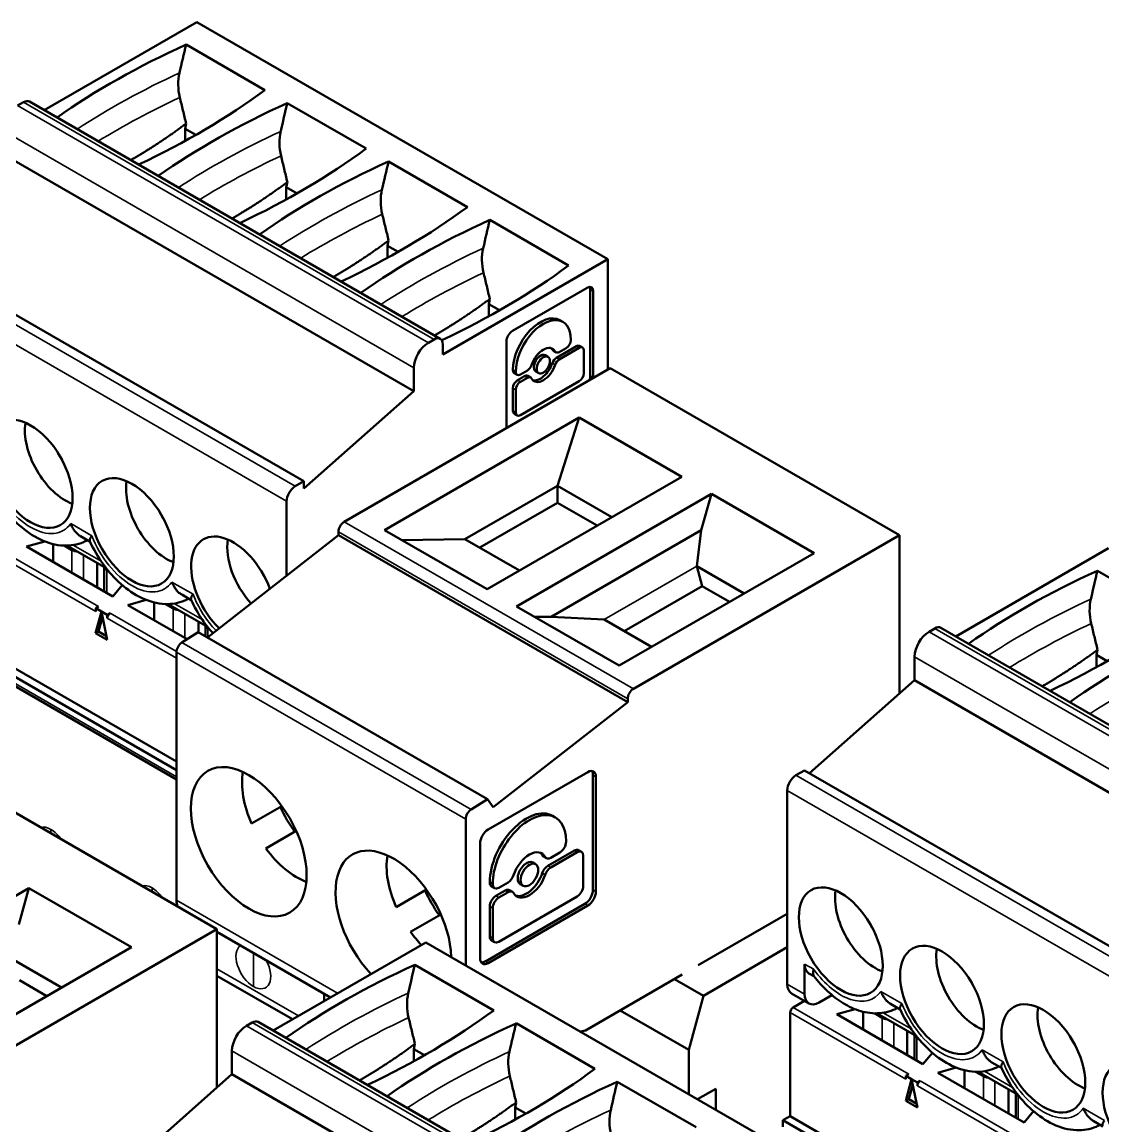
# Model space of a CAD drawing. Header units: millimetres. Extents: x 3118 to 4801, y 919 to 1849.
# Drawn here: x 4046.5 to 4072.92, y 1694.2 to 1721.19 of the extents above; entities that cross this region are included whole.
import ezdxf

# ---------------------------------------------------------------- set-up
doc = ezdxf.new("R2010")
doc.units = ezdxf.units.MM
doc.header["$LTSCALE"] = 1.8
doc.layers.add('외형선(ISO)', color=7, linetype='Continuous', lineweight=50)
doc.layers.add('좁은 외형선(ISO)', color=7, linetype='Continuous', lineweight=35)

msp = doc.modelspace()

# ---------------------------------------------------------------- linework, layer by layer
at = {"layer": '외형선(ISO)'}
for p, q in [((4047.045, 1719.032), (4050.776, 1721.186)), ((4050.776, 1721.186), (4060.817, 1715.388)), ((4050.509, 1720.634), (4052.437, 1719.521)), ((4046.392, 1719.144), (4046.533, 1719.226)), ((4046.683, 1719.241), (4056.724, 1713.444)), ((4052.984, 1719.205), (4054.912, 1718.092)), ((4050.486, 1718.577), (4050.511, 1718.702)), ((4050.486, 1718.28), (4050.486, 1718.577)), ((4050.747, 1718.426), (4050.486, 1718.577)), ((4056.079, 1712.163), (4046.038, 1717.96)), ((4055.458, 1717.776), (4057.387, 1716.663)), ((4052.961, 1717.148), (4052.986, 1717.273)), ((4052.961, 1716.851), (4052.961, 1717.148)), ((4053.222, 1716.997), (4052.961, 1717.148)), ((4057.933, 1716.348), (4059.862, 1715.234)), ((4055.436, 1715.719), (4055.461, 1715.844)), ((4053.392, 1709.959), (4043.351, 1715.756)), ((4055.697, 1715.568), (4055.436, 1715.719)), ((4055.436, 1715.422), (4055.436, 1715.719)), ((4056.786, 1713.061), (4060.817, 1715.388)), ((4060.817, 1715.388), (4060.817, 1712.686)), ((4058.491, 1713.637), (4060.314, 1714.69)), ((4060.392, 1714.645), (4060.392, 1712.54)), ((4060.463, 1714.604), (4060.463, 1712.499)), ((4057.91, 1714.29), (4057.936, 1714.415)), ((4058.172, 1714.139), (4057.91, 1714.29)), ((4057.91, 1713.993), (4057.91, 1714.29)), ((4059.649, 1713.897), (4059.72, 1713.856)), ((4056.433, 1713.347), (4056.574, 1713.429)), ((4059.917, 1713.41), (4059.917, 1713.42)), ((4056.786, 1713.306), (4056.786, 1713.061)), ((4058.342, 1711.274), (4058.342, 1713.379)), ((4059.486, 1713.151), (4059.556, 1713.111)), ((4059.565, 1712.979), (4060.051, 1713.26)), ((4060.121, 1713.219), (4059.635, 1712.938)), ((4059.635, 1713.118), (4059.805, 1713.216)), ((4060.13, 1713.268), (4060.201, 1713.227)), ((4060.233, 1712.602), (4060.233, 1713.154)), ((4059.288, 1713.041), (4059.358, 1713)), ((4054.376, 1708.967), (4060.881, 1712.723)), ((4056.079, 1712.163), (4056.079, 1712.735)), ((4058.501, 1712.685), (4058.501, 1712.674)), ((4058.534, 1712.602), (4058.604, 1712.561)), ((4058.572, 1712.644), (4058.572, 1712.633)), ((4058.683, 1712.569), (4058.853, 1712.667)), ((4059.059, 1712.646), (4059.13, 1712.605)), ((4067.952, 1708.641), (4060.881, 1712.723)), ((4058.613, 1712.43), (4058.782, 1712.528)), ((4058.853, 1712.487), (4058.683, 1712.389)), ((4058.683, 1711.578), (4060.121, 1712.408)), ((4058.861, 1712.535), (4058.932, 1712.495)), ((4053.392, 1709.781), (4056.079, 1712.163)), ((4058.501, 1711.683), (4058.501, 1712.236)), ((4058.572, 1712.195), (4058.572, 1711.643)), ((4058.534, 1711.611), (4058.604, 1711.57)), ((4060.121, 1711.516), (4055.36, 1708.767)), ((4060.121, 1711.516), (4059.591, 1709.851)), ((4062.629, 1710.068), (4060.121, 1711.516)), ((4047.387, 1710.64), (4047.48, 1710.48)), ((4053.18, 1709.836), (4053.392, 1709.959)), ((4053.392, 1709.959), (4053.392, 1709.781)), ((4062.629, 1710.068), (4057.867, 1707.319)), ((4057.328, 1708.545), (4059.591, 1709.851)), ((4063.353, 1709.649), (4058.592, 1706.901)), ((4059.591, 1709.851), (4059.591, 1709.435)), ((4059.591, 1709.851), (4060.922, 1709.083)), ((4063.353, 1709.649), (4063.106, 1708.762)), ((4065.861, 1708.202), (4063.353, 1709.649)), ((4052.968, 1707.651), (4052.968, 1709.469)), ((4057.689, 1708.337), (4059.591, 1709.435)), ((4059.591, 1709.435), (4060.561, 1708.875)), ((4049.862, 1709.211), (4049.954, 1709.051)), ((4048.163, 1708.481), (4047.928, 1708.617)), ((4051.031, 1706.139), (4054.235, 1708.641)), ((4054.235, 1708.722), (4054.235, 1708.641)), ((4061.306, 1704.558), (4054.235, 1708.641)), ((4055.36, 1708.767), (4057.867, 1707.319)), ((4059.439, 1706.644), (4063.106, 1708.762)), ((4061.447, 1704.885), (4067.952, 1708.641)), ((4063.106, 1708.762), (4062.995, 1707.886)), ((4067.952, 1708.641), (4067.952, 1704.771)), ((4046.611, 1708.363), (4047.059, 1708.488)), ((4046.611, 1708.363), (4048.718, 1707.146)), ((4047.258, 1707.989), (4047.258, 1708.425)), ((4047.531, 1708.387), (4047.721, 1708.277)), ((4047.596, 1708.386), (4048.558, 1707.831)), ((4057.328, 1708.545), (4055.784, 1708.522)), ((4057.328, 1708.545), (4058.659, 1707.776)), ((4069.326, 1706.168), (4073.057, 1708.322)), ((4065.861, 1708.202), (4061.1, 1705.453)), ((4048.336, 1707.366), (4048.336, 1707.959)), ((4048.511, 1707.858), (4048.511, 1707.265)), ((4048.615, 1707.761), (4048.57, 1707.787)), ((4052.337, 1707.782), (4052.429, 1707.622)), ((4062.995, 1707.886), (4064.155, 1707.216)), ((4062.995, 1707.886), (4063.126, 1707.394)), ((4072.79, 1707.77), (4074.718, 1706.657)), ((4050.275, 1702.899), (4042.821, 1707.203)), ((4050.275, 1703.104), (4042.998, 1707.305)), ((4048.718, 1707.146), (4048.949, 1707.42)), ((4063.126, 1707.394), (4061.224, 1706.295)), ((4063.126, 1707.394), (4063.794, 1707.008)), ((4042.862, 1706.948), (4050.275, 1702.669)), ((4049.086, 1706.934), (4049.534, 1707.059)), ((4049.086, 1706.934), (4050.533, 1706.098)), ((4049.733, 1706.56), (4049.733, 1706.996)), ((4050.006, 1706.958), (4050.196, 1706.848)), ((4050.071, 1706.957), (4051.033, 1706.402)), ((4050.638, 1707.052), (4050.403, 1707.188)), ((4048.442, 1706.774), (4048.3, 1706.244)), ((4048.301, 1706.856), (4048.372, 1706.897)), ((4048.301, 1706.856), (4048.442, 1706.774)), ((4048.301, 1706.774), (4048.301, 1706.856)), ((4048.584, 1706.08), (4048.442, 1706.774)), ((4048.442, 1706.774), (4048.584, 1706.693)), ((4048.584, 1706.693), (4048.654, 1706.734)), ((4048.584, 1706.693), (4048.584, 1706.611)), ((4061.1, 1705.453), (4058.592, 1706.901)), ((4048.371, 1706.285), (4048.468, 1706.648)), ((4050.811, 1706.265), (4050.811, 1706.53)), ((4050.986, 1706.429), (4050.986, 1706.165)), ((4059.439, 1706.644), (4059.037, 1706.644)), ((4060.732, 1706.579), (4059.439, 1706.644)), ((4060.732, 1706.579), (4061.892, 1705.91)), ((4048.3, 1706.244), (4048.371, 1706.285)), ((4048.3, 1706.244), (4048.584, 1706.08)), ((4048.565, 1706.173), (4048.371, 1706.285)), ((4050.805, 1706.269), (4050.41, 1706.021)), ((4057.876, 1702.186), (4050.805, 1706.269)), ((4051.09, 1706.332), (4051.044, 1706.358)), ((4068.673, 1706.28), (4068.814, 1706.362)), ((4068.964, 1706.377), (4079.005, 1700.58)), ((4050.275, 1699.716), (4050.275, 1705.78)), ((4068.319, 1705.097), (4068.319, 1705.668)), ((4072.767, 1705.713), (4072.792, 1705.838)), ((4072.767, 1705.416), (4072.767, 1705.713)), ((4073.028, 1705.562), (4072.767, 1705.713)), ((4065.754, 1702.822), (4068.319, 1705.097)), ((4078.36, 1699.299), (4068.319, 1705.097)), ((4058.015, 1701.989), (4061.306, 1704.558)), ((4061.306, 1704.64), (4061.306, 1704.558)), ((4051.265, 1699.006), (4044.194, 1703.089)), ((4065.42, 1702.77), (4065.632, 1702.892)), ((4075.673, 1697.095), (4065.632, 1702.892)), ((4057.898, 1701.447), (4060.329, 1702.851)), ((4060.457, 1702.777), (4060.457, 1699.97)), ((4060.528, 1702.736), (4060.528, 1699.929)), ((4065.208, 1697.666), (4065.208, 1702.402)), ((4057.876, 1702.186), (4057.481, 1701.938)), ((4057.876, 1702.186), (4058.015, 1701.989)), ((4052.852, 1702.017), (4052.11, 1701.589)), ((4057.346, 1698.123), (4057.346, 1701.697)), ((4059.466, 1701.779), (4059.537, 1701.739)), ((4052.46, 1700.982), (4053.202, 1701.411)), ((4057.699, 1698.296), (4057.699, 1701.103)), ((4059.799, 1701.158), (4059.799, 1701.144)), ((4059.248, 1700.786), (4059.319, 1700.745)), ((4059.353, 1700.556), (4060.002, 1700.93)), ((4059.424, 1700.515), (4060.072, 1700.89)), ((4059.65, 1700.886), (4059.424, 1700.756)), ((4060.107, 1700.941), (4060.178, 1700.9)), ((4060.221, 1700.804), (4060.221, 1700.067)), ((4058.984, 1700.639), (4059.055, 1700.598)), ((4046.666, 1700.015), (4041.904, 1697.266)), ((4046.666, 1700.015), (4046.419, 1699.127)), ((4049.173, 1698.567), (4046.666, 1700.015)), ((4055.646, 1699.547), (4056.388, 1699.976)), ((4057.935, 1700.163), (4057.935, 1700.15)), ((4057.979, 1700.053), (4058.05, 1700.012)), ((4058.006, 1700.109), (4058.006, 1700.123)), ((4058.084, 1699.823), (4058.31, 1699.954)), ((4058.381, 1700.153), (4058.155, 1700.023)), ((4058.155, 1699.783), (4058.381, 1699.913)), ((4058.416, 1699.964), (4058.487, 1699.924)), ((4058.68, 1700.111), (4058.75, 1700.071)), ((4060.072, 1699.809), (4058.155, 1698.702)), ((4057.827, 1698.222), (4060.258, 1699.626)), ((4060.329, 1699.585), (4057.898, 1698.181)), ((4057.935, 1698.829), (4057.935, 1699.565)), ((4058.006, 1698.788), (4058.006, 1699.524)), ((4063.033, 1698.126), (4065.208, 1699.381)), ((4056.738, 1699.369), (4055.996, 1698.941)), ((4067.193, 1699.205), (4067.286, 1699.045)), ((4044.759, 1695.25), (4051.265, 1699.006)), ((4051.265, 1699.006), (4051.265, 1695.137)), ((4054.038, 1697.341), (4051.265, 1698.942)), ((4049.173, 1698.567), (4044.412, 1695.818)), ((4052.638, 1696.533), (4056.369, 1698.687)), ((4056.369, 1698.687), (4066.41, 1692.89)), ((4057.979, 1698.732), (4058.05, 1698.691)), ((4065.208, 1698.565), (4063.157, 1697.381)), ((4046.308, 1698.251), (4047.467, 1697.582)), ((4056.102, 1698.136), (4058.03, 1697.022)), ((4065.632, 1697.421), (4065.632, 1698.156)), ((4046.439, 1697.759), (4047.106, 1697.374)), ((4051.265, 1697.872), (4053.111, 1696.806)), ((4062.641, 1697.899), (4060.271, 1696.531)), ((4063.157, 1697.381), (4062.45, 1697.789)), ((4065.87, 1697.85), (4065.736, 1697.927)), ((4069.668, 1697.776), (4069.76, 1697.616)), ((4053.887, 1697.254), (4053.887, 1697.428)), ((4062.804, 1696.055), (4063.157, 1697.381)), ((4065.311, 1697.438), (4065.736, 1697.193)), ((4065.627, 1697.255), (4065.349, 1697.095)), ((4066.299, 1697.398), (4065.986, 1697.217)), ((4061.125, 1697.024), (4062.804, 1696.055)), ((4065.278, 1694.441), (4065.278, 1696.972)), ((4066.865, 1697.053), (4066.417, 1696.927)), ((4067.064, 1696.554), (4067.064, 1696.99)), ((4067.527, 1696.842), (4067.337, 1696.952)), ((4067.402, 1696.951), (4068.364, 1696.396)), ((4067.969, 1697.046), (4067.734, 1697.182)), ((4051.985, 1696.646), (4052.126, 1696.727)), ((4052.276, 1696.742), (4062.317, 1690.945)), ((4058.577, 1696.707), (4060.505, 1695.593)), ((4066.417, 1696.927), (4068.524, 1695.711)), ((4060.151, 1696.503), (4060.271, 1696.531)), ((4060.271, 1696.531), (4060.271, 1696.531)), ((4068.142, 1695.931), (4068.142, 1696.524)), ((4068.317, 1696.423), (4068.317, 1695.83)), ((4056.079, 1696.078), (4056.105, 1696.203)), ((4068.421, 1696.326), (4068.376, 1696.352)), ((4072.143, 1696.347), (4072.235, 1696.187)), ((4051.631, 1695.462), (4051.631, 1696.033)), ((4056.079, 1695.781), (4056.079, 1696.078)), ((4056.34, 1695.927), (4056.079, 1696.078)), ((4062.804, 1694.972), (4062.804, 1696.055)), ((4068.524, 1695.711), (4068.755, 1695.985)), ((4068.892, 1695.499), (4069.34, 1695.624)), ((4070.444, 1695.617), (4070.209, 1695.753)), ((4049.066, 1693.187), (4051.631, 1695.462)), ((4061.672, 1689.665), (4051.631, 1695.462)), ((4068.248, 1695.339), (4068.106, 1694.809)), ((4068.107, 1695.421), (4068.178, 1695.462)), ((4068.107, 1695.421), (4068.248, 1695.339)), ((4068.107, 1695.339), (4068.107, 1695.421)), ((4068.248, 1695.339), (4068.39, 1695.258)), ((4068.39, 1694.645), (4068.248, 1695.339)), ((4068.892, 1695.499), (4070.999, 1694.282)), ((4069.539, 1695.125), (4069.539, 1695.561)), ((4069.812, 1695.523), (4070.002, 1695.413)), ((4069.877, 1695.522), (4070.839, 1694.967)), ((4061.052, 1695.278), (4062.98, 1694.165)), ((4063.461, 1695.107), (4063.016, 1694.849)), ((4063.461, 1694.592), (4063.461, 1695.107)), ((4068.177, 1694.85), (4068.274, 1695.213)), ((4068.39, 1695.258), (4068.46, 1695.299)), ((4068.39, 1695.258), (4068.39, 1695.176)), ((4070.617, 1694.502), (4070.617, 1695.095)), ((4068.106, 1694.809), (4068.177, 1694.85)), ((4068.106, 1694.809), (4068.39, 1694.645)), ((4068.371, 1694.738), (4068.177, 1694.85)), ((4070.792, 1694.994), (4070.792, 1694.402)), ((4070.896, 1694.897), (4070.85, 1694.923)), ((4058.554, 1694.649), (4058.58, 1694.775)), ((4058.554, 1694.352), (4058.554, 1694.649)), ((4058.815, 1694.499), (4058.554, 1694.649)), ((4070.999, 1694.282), (4071.23, 1694.556)), ((4065.102, 1694.339), (4065.278, 1694.441)), ((4074.4, 1688.971), (4065.102, 1694.339)), ((4065.102, 1694.176), (4065.102, 1694.339)), ((4074.4, 1689.175), (4065.278, 1694.441)), ((4072.919, 1694.188), (4072.684, 1694.324))]:
    msp.add_line(p, q, dxfattribs=at)
for centre, major_axis, ratio, start_param, end_param in [((4062.839, 1711.543), (-20, 0), 0.57735, 5.376697, 5.59774), ((4062.839, 1704.181), (-13.016, -69.532), 0.218386, 4.514556, 4.524759), ((4051.06, 1719.53), (-0.213, 0.99), 0.718086, 0.992119, 1.603505), ((4036.69, 1726.64), (20, 0), 0.57735, 5.397834, 5.618878), ((4046.533, 1718.981), (0.15, 0.26), 0.57735, 0, 0.785398), ((4065.314, 1710.114), (-20, 0), 0.57735, 5.376697, 5.59774), ((4065.314, 1702.752), (-13.016, -69.532), 0.218386, 4.514556, 4.524759), ((4053.535, 1718.101), (-0.213, 0.99), 0.718086, 0.992119, 1.603505), ((4039.165, 1725.211), (20, 0), 0.57735, 5.397834, 5.618878), ((4067.789, 1708.685), (-20, 0), 0.57735, 5.376697, 5.59774), ((4067.789, 1701.323), (-13.016, -69.532), 0.218386, 4.514556, 4.524759), ((4056.01, 1716.673), (-0.213, 0.99), 0.718086, 0.992119, 1.603505), ((4041.64, 1723.782), (20, 0), 0.57735, 5.397834, 5.618878), ((4070.264, 1707.256), (-20, 0), 0.57735, 5.376697, 5.59774), ((4070.264, 1699.894), (-13.016, -69.532), 0.218386, 4.514556, 4.524759), ((4058.485, 1715.244), (-0.213, 0.99), 0.718086, 0.992119, 1.603505), ((4044.115, 1722.353), (20, 0), 0.57735, 5.396921, 5.618878), ((4060.314, 1714.518), (0.105, 0.183), 0.57735, 5.497787, 7.068583), ((4060.243, 1714.559), (0.105, 0.183), 0.57735, 5.497787, 5.941106), ((4059.173, 1713.073), (0.476, 0.824), 0.57735, 0, 2.356194), ((4059.244, 1713.032), (0.476, 0.824), 0.57735, 5.497787, 8.63938), ((4056.574, 1713.184), (0.15, 0.26), 0.57735, 5.497787, 7.068583), ((4058.491, 1713.465), (-0.105, -0.183), 0.57735, 3.926991, 5.497787), ((4059.805, 1713.346), (0.079, 0.137), 0.57735, 3.926991, 5.497787), ((4056.433, 1712.939), (-0.25, -0.433), 0.57735, 3.926991, 5.497787), ((4059.244, 1712.803), (0.228, 0.396), 0.57735, 5.949564, 8.187603), ((4059.173, 1712.843), (0.228, 0.396), 0.57735, 5.949564, 6.127739), ((4059.565, 1713.288), (-0.079, -0.137), 0.57735, 5.949564, 6.283185), ((4060.051, 1713.131), (0.079, 0.137), 0.57735, 0, 0.785398), ((4060.121, 1713.09), (0.079, 0.137), 0.57735, 5.497787, 7.068583), ((4059.173, 1712.843), (0.114, 0.198), 0.57735, 0, 3.141593), ((4059.565, 1712.85), (-0.079, -0.137), 0.57735, 3.926991, 5.04601), ((4059.635, 1713.248), (-0.079, -0.137), 0.57735, 5.949564, 7.068583), ((4059.635, 1712.809), (-0.079, -0.137), 0.57735, 3.926991, 5.04601), ((4058.613, 1712.739), (-0.079, -0.137), 0.57735, 5.497787, 6.283185), ((4058.683, 1712.698), (-0.079, -0.137), 0.57735, 5.497787, 7.068583), ((4058.853, 1712.796), (0.079, 0.137), 0.57735, 3.926991, 5.04601), ((4059.244, 1712.803), (-0.228, -0.396), 0.57735, 5.949564, 8.187603), ((4059.173, 1712.843), (-0.228, -0.396), 0.57735, 0.155447, 1.904417), ((4060.121, 1712.537), (0.079, 0.137), 0.57735, 3.926991, 5.497787), ((4058.613, 1712.3), (-0.079, -0.137), 0.57735, 3.926991, 5.497787), ((4058.683, 1712.26), (-0.079, -0.137), 0.57735, 3.926991, 5.497787), ((4058.782, 1712.398), (0.079, 0.137), 0.57735, 0, 0.785398), ((4058.853, 1712.358), (0.079, 0.137), 0.57735, 5.949564, 7.068583), ((4060.243, 1712.453), (0.105, 0.183), 0.57735, 4.887569, 5.497787), ((4060.314, 1712.413), (0.105, 0.183), 0.57735, 5.398973, 5.497787), ((4058.613, 1711.748), (-0.079, -0.137), 0.57735, 5.497787, 6.283185), ((4058.683, 1711.707), (-0.079, -0.137), 0.57735, 5.497787, 7.068583), ((4047.558, 1710.632), (-0.7, 1.212), 0.57735, 0.613952, 2.52764), ((4058.491, 1711.36), (-0.105, -0.183), 0.57735, 5.497787, 5.596602), ((4050.033, 1709.204), (-0.7, 1.212), 0.57735, 0.613952, 2.52764), ((4053.18, 1709.591), (-0.15, -0.26), 0.57735, 3.926991, 5.497787), ((4054.376, 1708.804), (-0.1, -0.173), 0.57735, 3.926991, 5.497787), ((4051.66, 1707.285), (-0.725, 1.256), 0.57735, 4.426794, 8.301264), ((4052.508, 1707.775), (-0.7, 1.212), 0.57735, 0.613952, 1.928356), ((4047.862, 1708.358), (0.2, 0), 0.57735, 3.926991, 4.616874), ((4048.711, 1707.869), (-0.2, 0), 0.57735, 0.095515, 0.785398), ((4085.12, 1698.679), (-20, 0), 0.57735, 5.376697, 5.59774), ((4085.12, 1691.317), (-13.016, -69.532), 0.218386, 4.514556, 4.524759), ((4073.341, 1706.666), (-0.213, 0.99), 0.718086, 0.992119, 1.603505), ((4048.654, 1706.652), (-0.05, -0.0866), 0.57735, 3.926991, 5.497787), ((4050.337, 1706.93), (0.2, 0), 0.57735, 3.926991, 4.616874), ((4051.186, 1706.44), (-0.2, 0), 0.57735, 0.095515, 0.785398), ((4068.814, 1706.117), (0.15, 0.26), 0.57735, 0, 0.785398), ((4058.971, 1713.776), (20, 0), 0.57735, 5.397834, 5.618878), ((4068.673, 1705.872), (-0.25, -0.433), 0.57735, 3.926991, 5.497787), ((4087.595, 1697.25), (-20, 0), 0.57735, 5.376697, 5.59774), ((4050.416, 1705.861), (-0.1, -0.173), 0.57735, 3.970624, 5.497787), ((4061.447, 1704.722), (-0.1, -0.173), 0.57735, 3.926991, 5.497787), ((4060.329, 1702.621), (0.141, 0.243), 0.57735, 5.497787, 7.068583), ((4053.215, 1701.822), (-0.946, 1.638), 0.57735, 0.609026, 1.384684), ((4060.258, 1702.662), (0.141, 0.243), 0.57735, 5.497787, 6.028868), ((4065.42, 1702.525), (-0.15, -0.26), 0.57735, 3.926991, 5.497787), ((4053.922, 1702.23), (-0.946, 1.638), 0.57735, 1.384684, 1.756909), ((4057.487, 1701.779), (-0.1, -0.173), 0.57735, 3.970624, 5.497787), ((4058.832, 1700.681), (0.634, 1.098), 0.57735, 0, 2.356194), ((4058.903, 1700.64), (0.634, 1.098), 0.57735, 5.497787, 8.63938), ((4057.898, 1701.218), (-0.141, -0.243), 0.57735, 3.926991, 5.497787), ((4055.578, 1699.104), (-1, 1.732), 0.57735, 3.95119, 8.241943), ((4059.65, 1701.058), (0.105, 0.183), 0.57735, 3.926991, 5.497787), ((4053.215, 1701.822), (-0.946, 1.638), 0.57735, 1.756909, 2.532567), ((4056.75, 1699.781), (0.946, -1.638), 0.57735, 3.750619, 4.526277), ((4058.903, 1700.334), (0.304, 0.527), 0.57735, 5.949564, 8.187603), ((4058.832, 1700.375), (0.304, 0.527), 0.57735, 5.949564, 6.166807), ((4059.353, 1700.968), (-0.105, -0.183), 0.57735, 5.949564, 6.283185), ((4059.424, 1700.928), (-0.105, -0.183), 0.57735, 5.949564, 7.068583), ((4060.002, 1700.758), (0.105, 0.183), 0.57735, 0, 0.785398), ((4060.072, 1700.717), (0.105, 0.183), 0.57735, 5.497787, 7.068583), ((4058.832, 1700.375), (0.152, 0.264), 0.57735, 0, 3.141593), ((4059.353, 1700.384), (-0.105, -0.183), 0.57735, 3.926991, 5.04601), ((4059.424, 1700.343), (-0.105, -0.183), 0.57735, 3.926991, 5.04601), ((4058.381, 1700.325), (0.105, 0.183), 0.57735, 3.926991, 5.04601), ((4058.903, 1700.334), (-0.304, -0.527), 0.57735, 5.949564, 8.187603), ((4058.832, 1700.375), (-0.304, -0.527), 0.57735, 0.116379, 1.904417), ((4057.457, 1700.189), (0.946, -1.638), 0.57735, 4.526277, 4.898501), ((4058.084, 1700.236), (-0.105, -0.183), 0.57735, 5.497787, 6.283185), ((4058.155, 1700.195), (-0.105, -0.183), 0.57735, 5.497787, 7.068583), ((4058.31, 1699.782), (0.105, 0.183), 0.57735, 0, 0.785398), ((4058.381, 1699.741), (0.105, 0.183), 0.57735, 5.949564, 7.068583), ((4060.072, 1699.981), (0.105, 0.183), 0.57735, 3.926991, 5.497787), ((4060.258, 1699.855), (0.141, 0.243), 0.57735, 3.926991, 5.497787), ((4060.329, 1699.814), (0.141, 0.243), 0.57735, 3.926991, 5.497787), ((4067.364, 1699.197), (-0.7, 1.212), 0.57735, 0.613952, 2.52764), ((4050.699, 1699.961), (-0.3, -0.52), 0.57735, 5.497787, 5.849572), ((4058.084, 1699.651), (-0.105, -0.183), 0.57735, 3.926991, 5.497787), ((4058.155, 1699.61), (-0.105, -0.183), 0.57735, 3.926991, 5.497787), ((4056.75, 1699.781), (0.946, -1.638), 0.57735, 4.898501, 5.123912), ((4058.084, 1698.915), (-0.105, -0.183), 0.57735, 5.497787, 6.283185), ((4058.155, 1698.874), (-0.105, -0.183), 0.57735, 5.497787, 7.068583), ((4057.898, 1698.411), (-0.141, -0.243), 0.57735, 5.497787, 7.068583), ((4069.839, 1697.768), (-0.7, 1.212), 0.57735, 0.613952, 2.52764), ((4068.432, 1689.044), (-20, 0), 0.57735, 5.376697, 5.59774), ((4068.432, 1681.682), (-13.016, -69.532), 0.218386, 4.514556, 4.524759), ((4057.827, 1698.452), (-0.141, -0.243), 0.57735, 0.254317, 0.785398), ((4065.986, 1698.36), (-0.25, -0.433), 0.57735, 5.497787, 6.283185), ((4065.561, 1697.871), (-0.25, -0.433), 0.57735, 5.497787, 6.283185), ((4056.654, 1697.032), (-0.213, 0.99), 0.718086, 0.992119, 1.603505), ((4065.986, 1697.626), (-0.25, -0.433), 0.57735, 5.497787, 7.068583), ((4042.283, 1704.141), (20, 0), 0.57735, 5.397834, 5.618878), ((4065.349, 1697.013), (-0.05, -0.0866), 0.57735, 3.926991, 5.497787), ((4072.314, 1696.34), (-0.7, 1.212), 0.57735, 0.613952, 2.52764), ((4052.126, 1696.482), (0.15, 0.26), 0.57735, 0, 0.785398), ((4070.907, 1687.615), (-20, 0), 0.57735, 5.376697, 5.59774), ((4070.907, 1680.254), (-13.016, -69.532), 0.218386, 4.514556, 4.524759), ((4067.669, 1696.923), (0.2, 0), 0.57735, 3.926991, 4.616874), ((4051.985, 1696.238), (-0.25, -0.433), 0.57735, 3.926991, 5.497787), ((4068.517, 1696.433), (-0.2, 0), 0.57735, 0.095515, 0.785398), ((4059.128, 1695.603), (-0.213, 0.99), 0.718086, 0.992119, 1.603505), ((4044.758, 1702.712), (20, 0), 0.57735, 5.397834, 5.618878), ((4070.143, 1695.495), (0.2, 0), 0.57735, 3.926991, 4.616874), ((4073.382, 1686.186), (-20, 0), 0.57735, 5.376697, 5.59774), ((4073.382, 1678.825), (-13.016, -69.532), 0.218386, 4.514556, 4.524759), ((4068.46, 1695.217), (-0.05, -0.0866), 0.57735, 3.926991, 5.497787), ((4070.992, 1695.005), (-0.2, 0), 0.57735, 0.095515, 0.785398), ((4061.603, 1694.174), (-0.213, 0.99), 0.718086, 0.992119, 1.603505)]:
    msp.add_ellipse(centre, major_axis=major_axis, ratio=ratio, start_param=start_param, end_param=end_param, dxfattribs=at)
for centre, major_axis in [((4059.244, 1712.803), (-0.114, -0.198)), ((4046.71, 1710.142), (-0.725, 1.256)), ((4049.185, 1708.714), (-0.725, 1.256)), ((4052.043, 1701.145), (1, -1.732)), ((4058.903, 1700.334), (-0.152, -0.264)), ((4066.516, 1698.707), (-0.725, 1.256)), ((4068.991, 1697.279), (-0.725, 1.256)), ((4071.466, 1695.85), (-0.725, 1.256)), ((4073.941, 1694.421), (-0.725, 1.256))]:
    msp.add_ellipse(centre, major_axis=major_axis, ratio=0.57735, dxfattribs=at)
for points, knots in [([(4050.357, 1719.345), (4050.37, 1719.291), (4050.383, 1719.238), (4050.395, 1719.184), (4050.408, 1719.131), (4050.421, 1719.077), (4050.434, 1719.023), (4050.447, 1718.97), (4050.46, 1718.916), (4050.473, 1718.863), (4050.486, 1718.809), (4050.499, 1718.756), (4050.511, 1718.702)], [27.3487746, 27.3487746, 27.3487746, 27.3487746, 27.5141397, 27.5141397, 27.5141397, 27.6795053, 27.6795053, 27.6795053, 27.8448716, 27.8448716, 27.8448716, 28.0102384, 28.0102384, 28.0102384, 28.0102384]), ([(4052.832, 1717.916), (4052.845, 1717.863), (4052.857, 1717.809), (4052.87, 1717.755), (4052.883, 1717.702), (4052.896, 1717.648), (4052.909, 1717.595), (4052.922, 1717.541), (4052.935, 1717.487), (4052.948, 1717.434), (4052.961, 1717.38), (4052.973, 1717.327), (4052.986, 1717.273)], [27.3487746, 27.3487746, 27.3487746, 27.3487746, 27.5141397, 27.5141397, 27.5141397, 27.6795053, 27.6795053, 27.6795053, 27.8448716, 27.8448716, 27.8448716, 28.0102384, 28.0102384, 28.0102384, 28.0102384]), ([(4055.307, 1716.487), (4055.319, 1716.434), (4055.332, 1716.38), (4055.345, 1716.326), (4055.358, 1716.273), (4055.371, 1716.219), (4055.384, 1716.166), (4055.397, 1716.112), (4055.41, 1716.059), (4055.423, 1716.005), (4055.435, 1715.951), (4055.448, 1715.898), (4055.461, 1715.844)], [27.3487746, 27.3487746, 27.3487746, 27.3487746, 27.5141397, 27.5141397, 27.5141397, 27.6795053, 27.6795053, 27.6795053, 27.8448716, 27.8448716, 27.8448716, 28.0102384, 28.0102384, 28.0102384, 28.0102384]), ([(4057.782, 1715.058), (4057.794, 1715.005), (4057.807, 1714.951), (4057.82, 1714.898), (4057.833, 1714.844), (4057.846, 1714.79), (4057.859, 1714.737), (4057.872, 1714.683), (4057.884, 1714.63), (4057.897, 1714.576), (4057.91, 1714.523), (4057.923, 1714.469), (4057.936, 1714.415)], [27.3487746, 27.3487746, 27.3487746, 27.3487746, 27.5141397, 27.5141397, 27.5141397, 27.6795053, 27.6795053, 27.6795053, 27.8448716, 27.8448716, 27.8448716, 28.0102384, 28.0102384, 28.0102384, 28.0102384]), ([(4045.684, 1709.92), (4045.774, 1709.721), (4045.885, 1709.53), (4046.141, 1709.177), (4046.285, 1709.015), (4046.599, 1708.738), (4046.769, 1708.621), (4047.13, 1708.45), (4047.323, 1708.394), (4047.684, 1708.381), (4047.849, 1708.407), (4048.034, 1708.486), (4048.066, 1708.502), (4048.098, 1708.519)], [2.185909, 2.185909, 2.185909, 2.185909, 2.534125, 2.534125, 2.882342, 2.882342, 3.230558, 3.230558, 3.578774, 3.578774, 3.856739, 3.856739, 3.916819, 3.916819, 3.916819, 3.916819]), ([(4047.928, 1708.617), (4047.924, 1708.619), (4047.92, 1708.622), (4047.915, 1708.625), (4047.903, 1708.632), (4047.891, 1708.641), (4047.879, 1708.65), (4047.868, 1708.659), (4047.856, 1708.669), (4047.845, 1708.68), (4047.834, 1708.69), (4047.824, 1708.701), (4047.813, 1708.713), (4047.803, 1708.725), (4047.793, 1708.737), (4047.784, 1708.75), (4047.774, 1708.763), (4047.765, 1708.776), (4047.757, 1708.79), (4047.748, 1708.803), (4047.74, 1708.817), (4047.732, 1708.832), (4047.724, 1708.847), (4047.716, 1708.862), (4047.709, 1708.877), (4047.702, 1708.892), (4047.696, 1708.908), (4047.69, 1708.924)], [0.5832526, 0.5832526, 0.5832526, 0.5832526, 0.6016391, 0.6016391, 0.6016391, 0.6542184, 0.6542184, 0.6542184, 0.7068174, 0.7068174, 0.7068174, 0.759171, 0.759171, 0.759171, 0.8114111, 0.8114111, 0.8114111, 0.8636676, 0.8636676, 0.8636676, 0.9158958, 0.9158958, 0.9158958, 0.9682186, 0.9682186, 0.9682186, 1.0204727, 1.0204727, 1.0204727, 1.0204727]), ([(4048.159, 1708.491), (4048.157, 1708.494), (4048.156, 1708.497), (4048.156, 1708.5), (4048.155, 1708.505), (4048.155, 1708.51), (4048.155, 1708.516), (4048.155, 1708.522), (4048.156, 1708.528), (4048.158, 1708.534), (4048.159, 1708.54), (4048.162, 1708.547), (4048.164, 1708.554), (4048.167, 1708.561), (4048.171, 1708.569), (4048.174, 1708.576), (4048.178, 1708.584), (4048.183, 1708.592), (4048.188, 1708.601), (4048.193, 1708.609), (4048.199, 1708.617), (4048.205, 1708.626)], [0.6696626, 0.6696626, 0.6696626, 0.6696626, 0.7057633, 0.7057633, 0.7057633, 0.7581259, 0.7581259, 0.7581259, 0.8103638, 0.8103638, 0.8103638, 0.8626229, 0.8626229, 0.8626229, 0.9148484, 0.9148484, 0.9148484, 0.9671682, 0.9671682, 0.9671682, 1.0194216, 1.0194216, 1.0194216, 1.0194216]), ([(4048.159, 1708.491), (4048.249, 1708.293), (4048.36, 1708.101), (4048.616, 1707.748), (4048.76, 1707.587), (4049.074, 1707.309), (4049.244, 1707.192), (4049.605, 1707.021), (4049.798, 1706.966), (4050.158, 1706.952), (4050.324, 1706.978), (4050.509, 1707.057), (4050.541, 1707.073), (4050.572, 1707.09)], [2.185909, 2.185909, 2.185909, 2.185909, 2.534125, 2.534125, 2.882342, 2.882342, 3.230558, 3.230558, 3.578774, 3.578774, 3.856739, 3.856739, 3.916819, 3.916819, 3.916819, 3.916819]), ([(4050.403, 1707.188), (4050.399, 1707.19), (4050.394, 1707.193), (4050.39, 1707.196), (4050.378, 1707.203), (4050.366, 1707.212), (4050.354, 1707.221), (4050.343, 1707.23), (4050.331, 1707.24), (4050.32, 1707.251), (4050.309, 1707.261), (4050.299, 1707.273), (4050.288, 1707.284), (4050.278, 1707.296), (4050.268, 1707.308), (4050.259, 1707.321), (4050.249, 1707.334), (4050.24, 1707.347), (4050.232, 1707.361), (4050.223, 1707.374), (4050.215, 1707.389), (4050.207, 1707.403), (4050.199, 1707.418), (4050.191, 1707.433), (4050.184, 1707.448), (4050.177, 1707.463), (4050.171, 1707.479), (4050.165, 1707.495)], [0.5832526, 0.5832526, 0.5832526, 0.5832526, 0.6016391, 0.6016391, 0.6016391, 0.6542184, 0.6542184, 0.6542184, 0.7068174, 0.7068174, 0.7068174, 0.759171, 0.759171, 0.759171, 0.8114111, 0.8114111, 0.8114111, 0.8636676, 0.8636676, 0.8636676, 0.9158958, 0.9158958, 0.9158958, 0.9682186, 0.9682186, 0.9682186, 1.0204727, 1.0204727, 1.0204727, 1.0204727]), ([(4050.634, 1707.062), (4050.632, 1707.065), (4050.631, 1707.068), (4050.631, 1707.072), (4050.63, 1707.076), (4050.629, 1707.082), (4050.63, 1707.087), (4050.63, 1707.093), (4050.631, 1707.099), (4050.633, 1707.105), (4050.634, 1707.112), (4050.636, 1707.118), (4050.639, 1707.125), (4050.642, 1707.132), (4050.645, 1707.14), (4050.649, 1707.148), (4050.653, 1707.155), (4050.658, 1707.163), (4050.663, 1707.172), (4050.668, 1707.18), (4050.674, 1707.188), (4050.68, 1707.197)], [0.6696626, 0.6696626, 0.6696626, 0.6696626, 0.7057633, 0.7057633, 0.7057633, 0.7581259, 0.7581259, 0.7581259, 0.8103638, 0.8103638, 0.8103638, 0.8626229, 0.8626229, 0.8626229, 0.9148484, 0.9148484, 0.9148484, 0.9671682, 0.9671682, 0.9671682, 1.0194216, 1.0194216, 1.0194216, 1.0194216]), ([(4050.634, 1707.062), (4050.711, 1706.891), (4050.804, 1706.725), (4050.989, 1706.455), (4051.074, 1706.346), (4051.166, 1706.244)], [2.185909, 2.185909, 2.185909, 2.185909, 2.4859649, 2.4859649, 2.7076018, 2.7076018, 2.7076018, 2.7076018]), ([(4072.638, 1706.481), (4072.651, 1706.427), (4072.664, 1706.374), (4072.676, 1706.32), (4072.689, 1706.267), (4072.702, 1706.213), (4072.715, 1706.16), (4072.728, 1706.106), (4072.741, 1706.052), (4072.754, 1705.999), (4072.767, 1705.945), (4072.779, 1705.892), (4072.792, 1705.838)], [27.3487746, 27.3487746, 27.3487746, 27.3487746, 27.5141397, 27.5141397, 27.5141397, 27.6795053, 27.6795053, 27.6795053, 27.8448716, 27.8448716, 27.8448716, 28.0102384, 28.0102384, 28.0102384, 28.0102384]), ([(4065.856, 1698.027), (4065.853, 1698.016), (4065.85, 1698.005), (4065.847, 1697.995), (4065.845, 1697.985), (4065.843, 1697.975), (4065.842, 1697.965), (4065.84, 1697.956), (4065.84, 1697.946), (4065.839, 1697.937), (4065.839, 1697.929), (4065.84, 1697.92), (4065.841, 1697.913), (4065.842, 1697.905), (4065.844, 1697.897), (4065.846, 1697.89), (4065.848, 1697.884), (4065.851, 1697.877), (4065.854, 1697.871), (4065.856, 1697.868), (4065.858, 1697.866), (4065.86, 1697.863)], [0, 0, 0, 0, 0.0500439, 0.0500439, 0.0500439, 0.1003298, 0.1003298, 0.1003298, 0.1506336, 0.1506336, 0.1506336, 0.2007383, 0.2007383, 0.2007383, 0.2507413, 0.2507413, 0.2507413, 0.3010207, 0.3010207, 0.3010207, 0.3259682, 0.3259682, 0.3259682, 0.3259682]), ([(4065.86, 1697.863), (4065.962, 1697.728), (4066.074, 1697.603), (4066.314, 1697.378), (4066.442, 1697.279), (4066.712, 1697.115), (4066.854, 1697.05), (4067.15, 1696.963), (4067.306, 1696.942), (4067.614, 1696.966), (4067.766, 1697.008), (4067.903, 1697.083), (4067.903, 1697.084), (4067.904, 1697.084)], [2.570912, 2.570912, 2.570912, 2.570912, 2.842128, 2.842128, 3.113344, 3.113344, 3.384559, 3.384559, 3.655775, 3.655775, 3.915873, 3.915873, 3.916819, 3.916819, 3.916819, 3.916819]), ([(4067.734, 1697.182), (4067.73, 1697.184), (4067.726, 1697.187), (4067.721, 1697.19), (4067.709, 1697.197), (4067.697, 1697.206), (4067.685, 1697.215), (4067.674, 1697.224), (4067.662, 1697.234), (4067.651, 1697.245), (4067.64, 1697.255), (4067.63, 1697.266), (4067.62, 1697.278), (4067.609, 1697.29), (4067.599, 1697.302), (4067.59, 1697.315), (4067.581, 1697.328), (4067.571, 1697.341), (4067.563, 1697.355), (4067.554, 1697.368), (4067.546, 1697.382), (4067.538, 1697.397), (4067.53, 1697.412), (4067.523, 1697.427), (4067.515, 1697.442), (4067.508, 1697.457), (4067.502, 1697.473), (4067.496, 1697.489)], [0.5832526, 0.5832526, 0.5832526, 0.5832526, 0.6016391, 0.6016391, 0.6016391, 0.6542184, 0.6542184, 0.6542184, 0.7068174, 0.7068174, 0.7068174, 0.759171, 0.759171, 0.759171, 0.8114111, 0.8114111, 0.8114111, 0.8636676, 0.8636676, 0.8636676, 0.9158958, 0.9158958, 0.9158958, 0.9682186, 0.9682186, 0.9682186, 1.0204727, 1.0204727, 1.0204727, 1.0204727]), ([(4067.965, 1697.056), (4067.963, 1697.059), (4067.963, 1697.062), (4067.962, 1697.065), (4067.961, 1697.07), (4067.961, 1697.075), (4067.961, 1697.081), (4067.961, 1697.087), (4067.962, 1697.093), (4067.964, 1697.099), (4067.965, 1697.105), (4067.968, 1697.112), (4067.97, 1697.119), (4067.973, 1697.126), (4067.977, 1697.134), (4067.981, 1697.141), (4067.984, 1697.149), (4067.989, 1697.157), (4067.994, 1697.165), (4067.999, 1697.174), (4068.005, 1697.182), (4068.011, 1697.191)], [0.6696626, 0.6696626, 0.6696626, 0.6696626, 0.7057633, 0.7057633, 0.7057633, 0.7581259, 0.7581259, 0.7581259, 0.8103638, 0.8103638, 0.8103638, 0.8626229, 0.8626229, 0.8626229, 0.9148484, 0.9148484, 0.9148484, 0.9671682, 0.9671682, 0.9671682, 1.0194216, 1.0194216, 1.0194216, 1.0194216]), ([(4067.965, 1697.056), (4068.055, 1696.858), (4068.166, 1696.666), (4068.422, 1696.313), (4068.566, 1696.152), (4068.88, 1695.874), (4069.05, 1695.757), (4069.411, 1695.586), (4069.604, 1695.531), (4069.965, 1695.517), (4070.13, 1695.543), (4070.315, 1695.622), (4070.347, 1695.638), (4070.378, 1695.655)], [2.185909, 2.185909, 2.185909, 2.185909, 2.534125, 2.534125, 2.882342, 2.882342, 3.230558, 3.230558, 3.578774, 3.578774, 3.856739, 3.856739, 3.916819, 3.916819, 3.916819, 3.916819]), ([(4055.95, 1696.846), (4055.963, 1696.793), (4055.976, 1696.739), (4055.989, 1696.686), (4056.002, 1696.632), (4056.014, 1696.579), (4056.027, 1696.525), (4056.04, 1696.471), (4056.053, 1696.418), (4056.066, 1696.364), (4056.079, 1696.311), (4056.092, 1696.257), (4056.105, 1696.203)], [27.3487746, 27.3487746, 27.3487746, 27.3487746, 27.5141397, 27.5141397, 27.5141397, 27.6795053, 27.6795053, 27.6795053, 27.8448716, 27.8448716, 27.8448716, 28.0102384, 28.0102384, 28.0102384, 28.0102384]), ([(4070.209, 1695.753), (4070.205, 1695.755), (4070.201, 1695.758), (4070.196, 1695.761), (4070.184, 1695.768), (4070.172, 1695.777), (4070.16, 1695.786), (4070.149, 1695.795), (4070.137, 1695.805), (4070.126, 1695.816), (4070.115, 1695.826), (4070.105, 1695.838), (4070.094, 1695.849), (4070.084, 1695.861), (4070.074, 1695.873), (4070.065, 1695.886), (4070.055, 1695.899), (4070.046, 1695.912), (4070.038, 1695.926), (4070.029, 1695.939), (4070.021, 1695.954), (4070.013, 1695.968), (4070.005, 1695.983), (4069.997, 1695.998), (4069.99, 1696.013), (4069.983, 1696.028), (4069.977, 1696.044), (4069.971, 1696.06)], [0.5832526, 0.5832526, 0.5832526, 0.5832526, 0.6016391, 0.6016391, 0.6016391, 0.6542184, 0.6542184, 0.6542184, 0.7068174, 0.7068174, 0.7068174, 0.759171, 0.759171, 0.759171, 0.8114111, 0.8114111, 0.8114111, 0.8636676, 0.8636676, 0.8636676, 0.9158958, 0.9158958, 0.9158958, 0.9682186, 0.9682186, 0.9682186, 1.0204727, 1.0204727, 1.0204727, 1.0204727]), ([(4070.44, 1695.627), (4070.438, 1695.63), (4070.437, 1695.633), (4070.437, 1695.637), (4070.436, 1695.641), (4070.435, 1695.647), (4070.436, 1695.652), (4070.436, 1695.658), (4070.437, 1695.664), (4070.439, 1695.67), (4070.44, 1695.676), (4070.442, 1695.683), (4070.445, 1695.69), (4070.448, 1695.697), (4070.451, 1695.705), (4070.455, 1695.713), (4070.459, 1695.72), (4070.464, 1695.728), (4070.469, 1695.737), (4070.474, 1695.745), (4070.48, 1695.753), (4070.486, 1695.762)], [0.6696626, 0.6696626, 0.6696626, 0.6696626, 0.7057633, 0.7057633, 0.7057633, 0.7581259, 0.7581259, 0.7581259, 0.8103638, 0.8103638, 0.8103638, 0.8626229, 0.8626229, 0.8626229, 0.9148484, 0.9148484, 0.9148484, 0.9671682, 0.9671682, 0.9671682, 1.0194216, 1.0194216, 1.0194216, 1.0194216]), ([(4070.44, 1695.627), (4070.529, 1695.429), (4070.641, 1695.237), (4070.896, 1694.884), (4071.041, 1694.723), (4071.355, 1694.445), (4071.525, 1694.328), (4071.886, 1694.157), (4072.079, 1694.102), (4072.439, 1694.088), (4072.605, 1694.114), (4072.79, 1694.193), (4072.822, 1694.209), (4072.853, 1694.226)], [2.185909, 2.185909, 2.185909, 2.185909, 2.534125, 2.534125, 2.882342, 2.882342, 3.230558, 3.230558, 3.578774, 3.578774, 3.856739, 3.856739, 3.916819, 3.916819, 3.916819, 3.916819]), ([(4058.425, 1695.418), (4058.438, 1695.364), (4058.451, 1695.31), (4058.464, 1695.257), (4058.476, 1695.203), (4058.489, 1695.15), (4058.502, 1695.096), (4058.515, 1695.042), (4058.528, 1694.989), (4058.541, 1694.935), (4058.554, 1694.882), (4058.567, 1694.828), (4058.58, 1694.775)], [27.3487746, 27.3487746, 27.3487746, 27.3487746, 27.5141397, 27.5141397, 27.5141397, 27.6795053, 27.6795053, 27.6795053, 27.8448716, 27.8448716, 27.8448716, 28.0102384, 28.0102384, 28.0102384, 28.0102384]), ([(4072.684, 1694.324), (4072.68, 1694.326), (4072.675, 1694.329), (4072.671, 1694.332), (4072.659, 1694.34), (4072.647, 1694.348), (4072.635, 1694.357), (4072.623, 1694.366), (4072.612, 1694.376), (4072.601, 1694.387), (4072.59, 1694.397), (4072.58, 1694.409), (4072.569, 1694.42), (4072.559, 1694.432), (4072.549, 1694.444), (4072.54, 1694.457), (4072.53, 1694.47), (4072.521, 1694.483), (4072.512, 1694.497), (4072.504, 1694.511), (4072.496, 1694.525), (4072.488, 1694.539), (4072.48, 1694.554), (4072.472, 1694.569), (4072.465, 1694.584), (4072.458, 1694.599), (4072.452, 1694.615), (4072.445, 1694.631)], [0.5832526, 0.5832526, 0.5832526, 0.5832526, 0.6016391, 0.6016391, 0.6016391, 0.6542184, 0.6542184, 0.6542184, 0.7068174, 0.7068174, 0.7068174, 0.759171, 0.759171, 0.759171, 0.8114111, 0.8114111, 0.8114111, 0.8636676, 0.8636676, 0.8636676, 0.9158958, 0.9158958, 0.9158958, 0.9682186, 0.9682186, 0.9682186, 1.0204727, 1.0204727, 1.0204727, 1.0204727]), ([(4072.915, 1694.199), (4072.913, 1694.201), (4072.912, 1694.204), (4072.912, 1694.208), (4072.911, 1694.212), (4072.91, 1694.218), (4072.911, 1694.223), (4072.911, 1694.229), (4072.912, 1694.235), (4072.914, 1694.241), (4072.915, 1694.248), (4072.917, 1694.254), (4072.92, 1694.261), (4072.923, 1694.269), (4072.926, 1694.276), (4072.93, 1694.284), (4072.934, 1694.291), (4072.939, 1694.299), (4072.944, 1694.308), (4072.949, 1694.316), (4072.955, 1694.325), (4072.961, 1694.333)], [0.6696626, 0.6696626, 0.6696626, 0.6696626, 0.7057633, 0.7057633, 0.7057633, 0.7581259, 0.7581259, 0.7581259, 0.8103638, 0.8103638, 0.8103638, 0.8626229, 0.8626229, 0.8626229, 0.9148484, 0.9148484, 0.9148484, 0.9671682, 0.9671682, 0.9671682, 1.0194216, 1.0194216, 1.0194216, 1.0194216])]:
    msp.add_open_spline(points, degree=3, knots=knots, dxfattribs=at)
for points in [[(4050.511, 1718.702), (4049.834, 1718.201), (4049.159, 1717.811)], [(4052.986, 1717.273), (4052.309, 1716.772), (4051.634, 1716.382)], [(4055.461, 1715.844), (4054.784, 1715.343), (4054.109, 1714.953)], [(4057.936, 1714.415), (4057.258, 1713.914), (4056.584, 1713.525)], [(4072.792, 1705.838), (4072.115, 1705.337), (4071.44, 1704.947)], [(4056.105, 1696.203), (4055.427, 1695.702), (4054.753, 1695.313)], [(4058.58, 1694.775), (4057.902, 1694.273), (4057.228, 1693.884)]]:
    msp.add_rational_spline(points, [1.02770253116, 1.03021040397, 1.03021599738], degree=2, dxfattribs=at)
at = {"layer": '좁은 외형선(ISO)'}
for p, q in [((4046.392, 1719.144), (4056.433, 1713.347)), ((4046.533, 1719.226), (4056.574, 1713.429)), ((4056.079, 1712.735), (4046.038, 1718.532)), ((4053.18, 1709.836), (4043.139, 1715.633)), ((4052.968, 1709.469), (4042.927, 1715.266)), ((4060.463, 1714.604), (4060.392, 1714.645)), ((4059.535, 1713.133), (4059.464, 1713.174)), ((4060.051, 1713.26), (4060.121, 1713.219)), ((4059.565, 1712.979), (4059.635, 1712.938)), ((4058.572, 1712.644), (4058.501, 1712.685)), ((4058.572, 1712.633), (4058.501, 1712.674)), ((4059.535, 1712.808), (4059.464, 1712.848)), ((4058.613, 1712.43), (4058.683, 1712.389)), ((4058.782, 1712.528), (4058.853, 1712.487)), ((4060.463, 1712.499), (4060.392, 1712.54)), ((4058.572, 1712.195), (4058.501, 1712.236)), ((4058.572, 1711.643), (4058.501, 1711.683)), ((4048.205, 1708.626), (4047.69, 1708.924)), ((4054.376, 1708.967), (4061.447, 1704.885)), ((4054.235, 1708.722), (4061.306, 1704.64)), ((4047.748, 1708.4), (4048.431, 1708.006)), ((4048.301, 1706.774), (4046.109, 1708.04)), ((4046.18, 1708.162), (4048.372, 1706.897)), ((4047.721, 1707.722), (4047.721, 1708.277)), ((4048.004, 1707.558), (4048.004, 1708.151)), ((4048.57, 1707.787), (4048.57, 1707.232)), ((4062.995, 1707.886), (4060.732, 1706.579)), ((4050.68, 1707.197), (4050.165, 1707.495)), ((4050.275, 1702.736), (4042.821, 1707.04)), ((4050.223, 1706.971), (4050.905, 1706.577)), ((4048.654, 1706.734), (4050.276, 1705.798)), ((4050.196, 1706.293), (4050.196, 1706.848)), ((4050.479, 1706.129), (4050.479, 1706.722)), ((4050.275, 1705.635), (4048.584, 1706.611)), ((4051.044, 1706.358), (4051.044, 1706.149)), ((4068.673, 1706.28), (4078.714, 1700.483)), ((4068.814, 1706.362), (4078.855, 1700.565)), ((4050.41, 1706.021), (4057.481, 1701.938)), ((4057.346, 1701.697), (4050.275, 1705.78)), ((4078.36, 1699.871), (4068.319, 1705.668)), ((4060.528, 1702.736), (4060.457, 1702.777)), ((4075.461, 1696.972), (4065.42, 1702.77)), ((4075.249, 1696.605), (4065.208, 1702.402)), ((4047.205, 1701.35), (4047.205, 1701.447)), ((4059.29, 1700.775), (4059.219, 1700.816)), ((4060.002, 1700.93), (4060.072, 1700.89)), ((4059.353, 1700.556), (4059.424, 1700.515)), ((4059.29, 1700.341), (4059.219, 1700.382)), ((4049.68, 1699.921), (4049.68, 1700.018)), ((4058.006, 1700.123), (4057.935, 1700.163)), ((4058.006, 1700.109), (4057.935, 1700.15)), ((4058.31, 1699.954), (4058.381, 1699.913)), ((4060.528, 1699.929), (4060.457, 1699.97)), ((4050.275, 1699.716), (4054.213, 1697.443)), ((4058.084, 1699.823), (4058.155, 1699.783)), ((4058.006, 1699.524), (4057.935, 1699.565)), ((4060.258, 1699.626), (4060.329, 1699.585)), ((4058.006, 1698.788), (4057.935, 1698.829)), ((4052.155, 1698.428), (4052.155, 1697.609)), ((4051.265, 1698.041), (4053.258, 1696.891)), ((4057.827, 1698.222), (4057.898, 1698.181)), ((4065.856, 1698.027), (4065.632, 1698.156)), ((4065.632, 1697.421), (4065.208, 1697.666)), ((4068.011, 1697.191), (4067.496, 1697.489)), ((4068.107, 1695.339), (4065.278, 1696.972)), ((4065.349, 1697.095), (4068.178, 1695.462)), ((4067.554, 1696.965), (4068.237, 1696.571)), ((4052.126, 1696.727), (4062.167, 1690.93)), ((4067.527, 1696.287), (4067.527, 1696.842)), ((4067.81, 1696.123), (4067.81, 1696.716)), ((4051.985, 1696.646), (4062.026, 1690.849)), ((4068.376, 1696.352), (4068.376, 1695.797)), ((4061.672, 1690.236), (4051.631, 1696.033)), ((4070.486, 1695.762), (4069.971, 1696.06)), ((4070.002, 1694.858), (4070.002, 1695.413)), ((4070.029, 1695.536), (4070.711, 1695.142)), ((4070.582, 1693.911), (4068.39, 1695.176)), ((4068.46, 1695.299), (4070.652, 1694.033)), ((4070.285, 1694.694), (4070.285, 1695.287)), ((4070.85, 1694.923), (4070.85, 1694.368)), ((4072.961, 1694.333), (4072.445, 1694.631))]:
    msp.add_line(p, q, dxfattribs=at)
for centre, major_axis, start_param, end_param in [((4062.839, 1710.925), (-20, 0), 5.386899, 5.559793), ((4062.839, 1710.457), (-19.819, 0), 5.393683, 5.531385), ((4065.314, 1709.496), (-20, 0), 5.386899, 5.559793), ((4065.314, 1709.028), (-19.819, 0), 5.393683, 5.531385), ((4067.789, 1708.067), (-20, 0), 5.386899, 5.559793), ((4067.789, 1707.599), (-19.819, 0), 5.393683, 5.531385), ((4070.264, 1706.639), (-20, 0), 5.386899, 5.559793), ((4070.264, 1706.17), (-19.819, 0), 5.393683, 5.531385), ((4046.71, 1710.142), (0.8, -1.386), 4.45059, 6.544985), ((4049.185, 1708.714), (0.8, -1.386), 4.45059, 6.544985), ((4051.66, 1707.285), (0.8, -1.386), 4.45059, 5.12393), ((4085.12, 1698.061), (-20, 0), 5.386899, 5.559793), ((4085.12, 1697.593), (-19.819, 0), 5.393683, 5.531385), ((4087.595, 1696.632), (-20, 0), 5.386899, 5.559793), ((4047.205, 1700.957), (-0.3, 0.52), 5.497787, 6.136811), ((4047.205, 1700.957), (0.3, -0.52), 1.717171, 2.356194), ((4049.68, 1699.528), (-0.3, 0.52), 5.497787, 6.136811), ((4049.68, 1699.528), (0.3, -0.52), 1.717171, 2.356194), ((4052.155, 1698.099), (-0.3, 0.52), 0.048764, 2.356194), ((4052.155, 1698.099), (0.3, -0.52), 5.497787, 7.805217), ((4066.516, 1698.707), (0.8, -1.386), 4.875419, 6.544985), ((4068.432, 1688.427), (-20, 0), 5.386899, 5.559793), ((4068.991, 1697.279), (0.8, -1.386), 4.45059, 6.544985), ((4068.432, 1687.958), (-19.819, 0), 5.393683, 5.531385), ((4070.907, 1686.998), (-20, 0), 5.386899, 5.559793), ((4071.466, 1695.85), (0.8, -1.386), 4.45059, 6.544985), ((4070.907, 1686.529), (-19.819, 0), 5.393683, 5.531385), ((4073.382, 1685.569), (-20, 0), 5.386899, 5.559793)]:
    msp.add_ellipse(centre, major_axis=major_axis, ratio=0.57735, start_param=start_param, end_param=end_param, dxfattribs=at)

doc.saveas('drawing.dxf')
